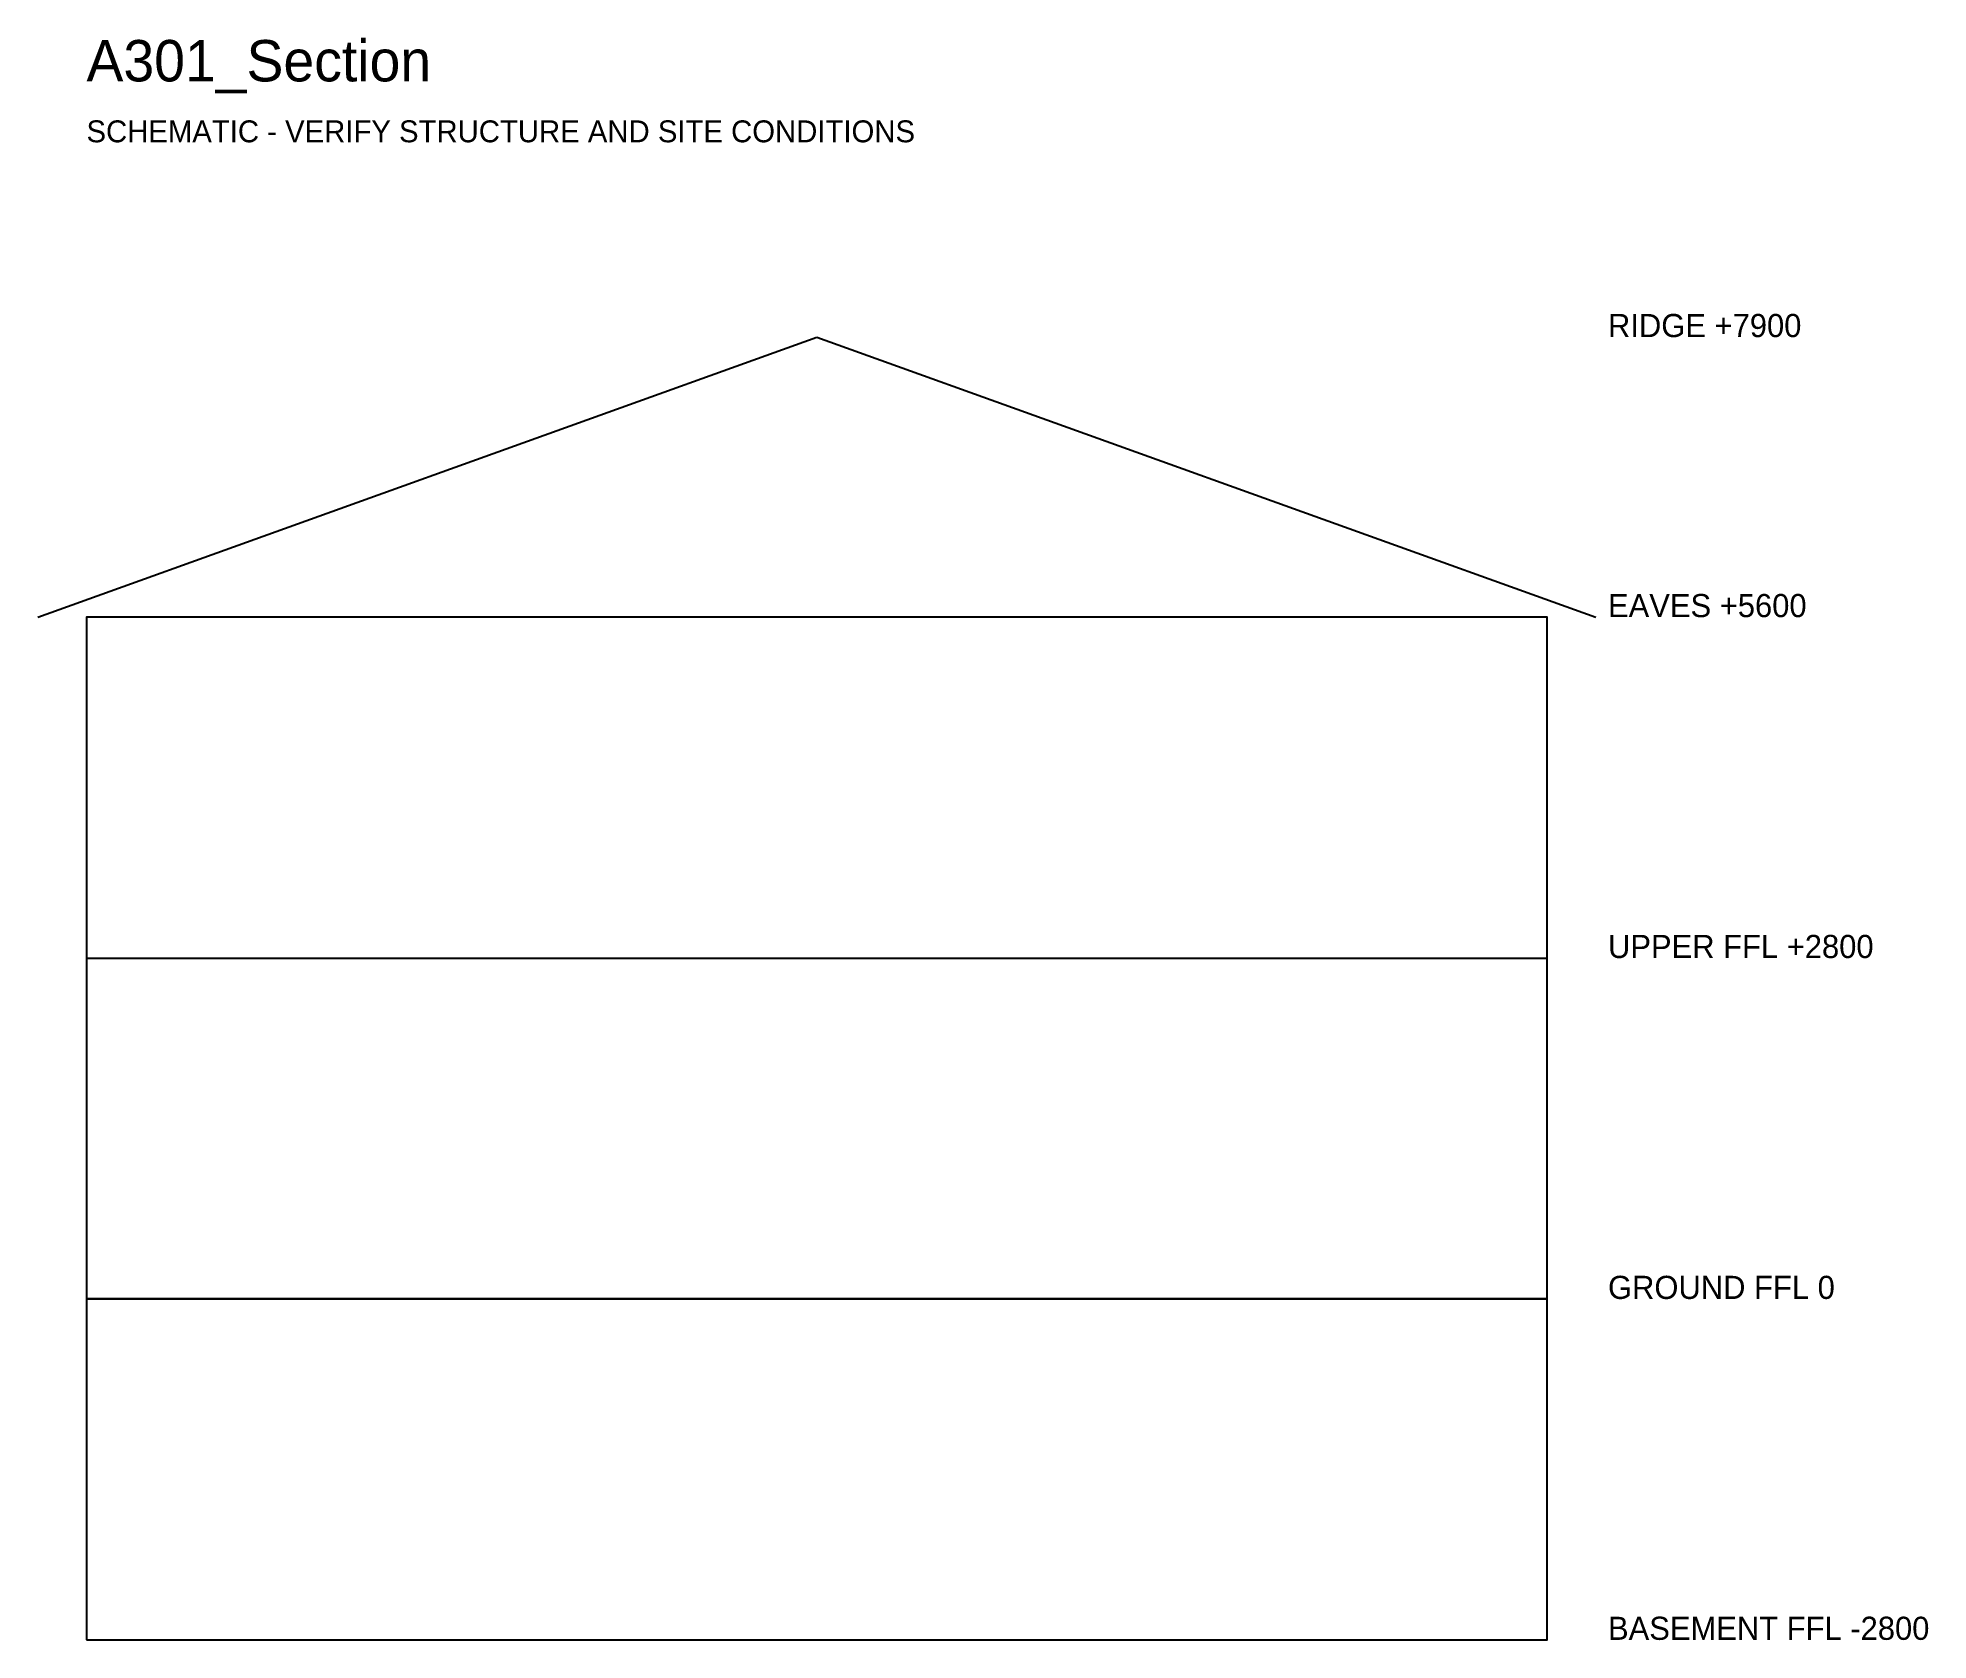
# Model space of a CAD drawing. Header units: millimetres. Extents: x -400 to 15130, y -2803 to 10358.
import ezdxf

# ---------------------------------------------------------------- set-up
doc = ezdxf.new("R2010")
doc.units = ezdxf.units.MM
for name, color, linetype in [('A-TEXT', 7, 'Continuous'), ('A-WALL', 7, 'Continuous'), ('S-STRUCT', 8, 'Continuous')]:
    doc.layers.add(name, color=color, linetype=linetype)

msp = doc.modelspace()

# ---------------------------------------------------------------- linework, layer by layer
at = {"layer": 'A-WALL'}
msp.add_lwpolyline([(0, 0), (12000, 0), (12000, 5600), (0, 5600), (0, 0)], dxfattribs=at)
at = {"layer": 'S-STRUCT'}
for p, q in [((-400, 5600), (6000, 7900)), ((6000, 7900), (12400, 5600)), ((0, 2800), (12000, 2800))]:
    msp.add_line(p, q, dxfattribs=at)
msp.add_lwpolyline([(0, -2800), (12000, -2800), (12000, 0), (0, 0), (0, -2800)], dxfattribs=at)

# ---------------------------------------------------------------- texts
at = {"layer": 'A-TEXT'}
for s, height, p in [('A301_Section', 340, (0, 10000)), ('SCHEMATIC - VERIFY STRUCTURE AND SITE CONDITIONS', 180, (0, 9500)), ('RIDGE +7900', 190, (12500, 7900)), ('EAVES +5600', 190, (12500, 5600)), ('UPPER FFL +2800', 190, (12500, 2800)), ('GROUND FFL 0', 190, (12500, 0)), ('BASEMENT FFL -2800', 190, (12500, -2800))]:
    msp.add_text(s, height=height, dxfattribs=at).set_placement(p)

doc.saveas('drawing.dxf')
